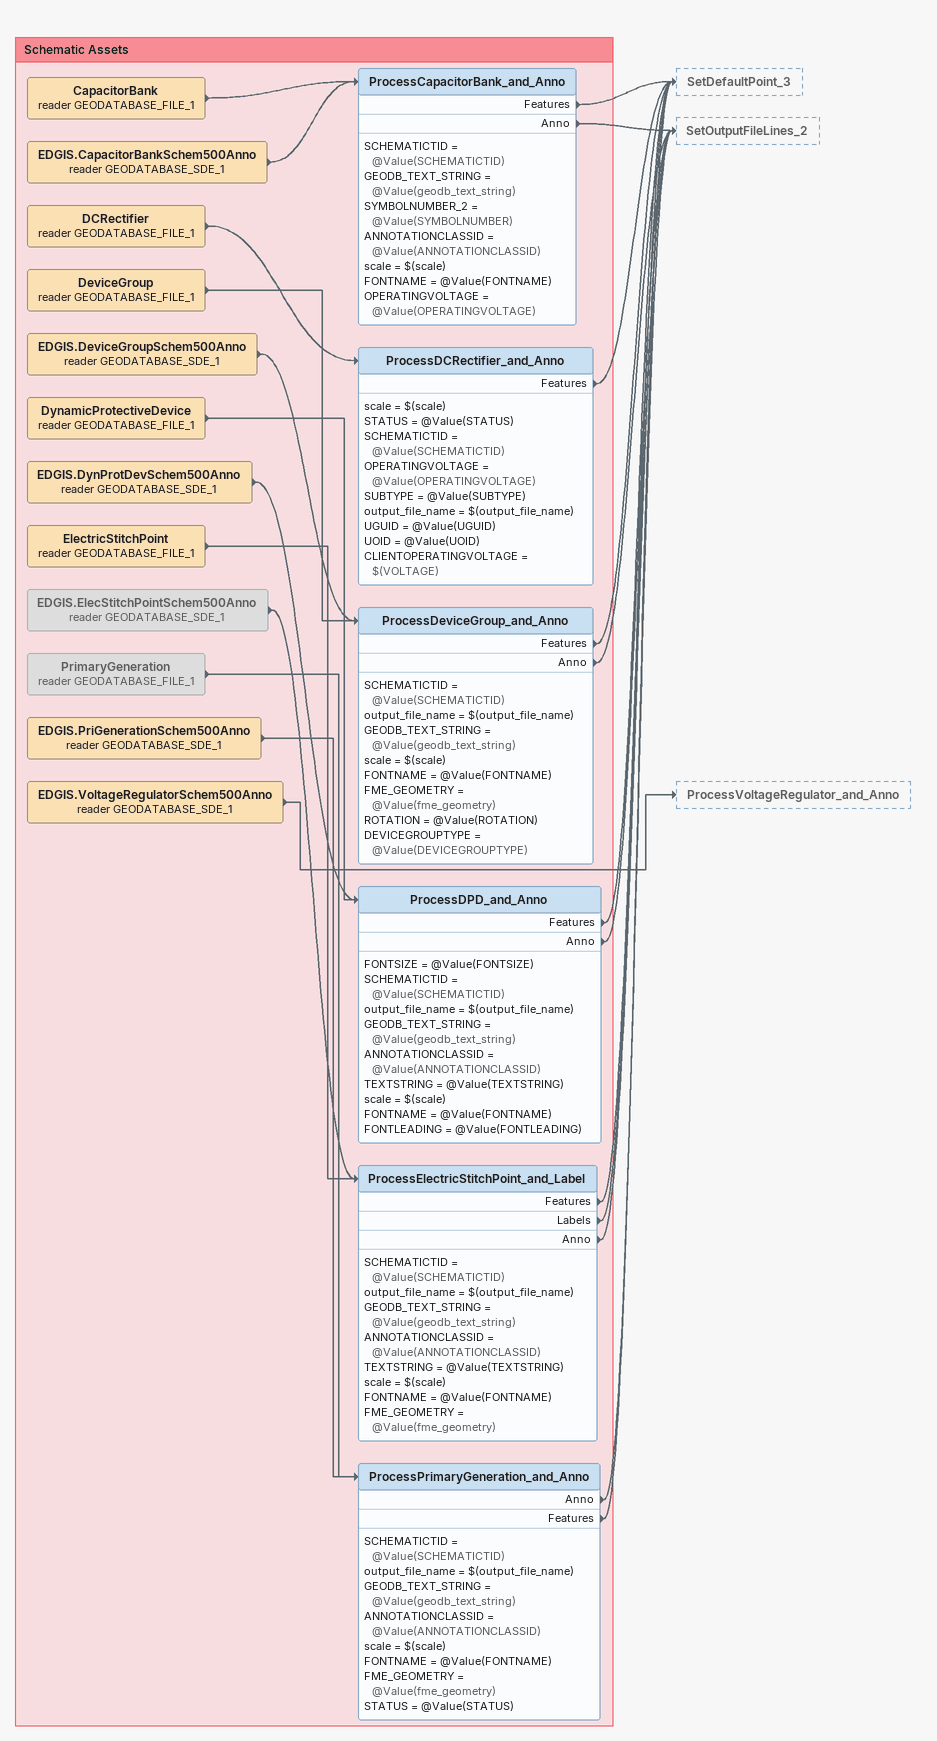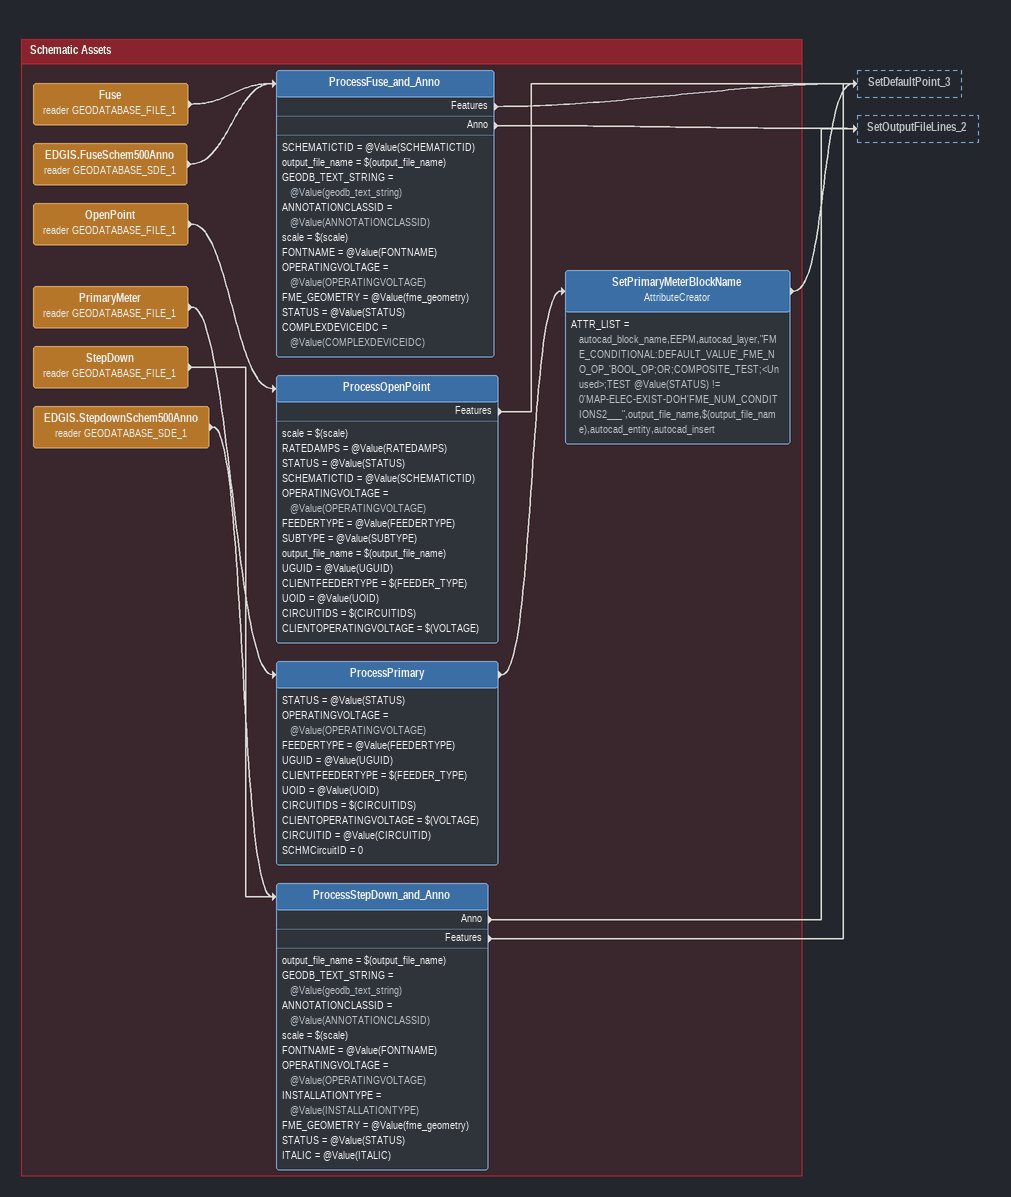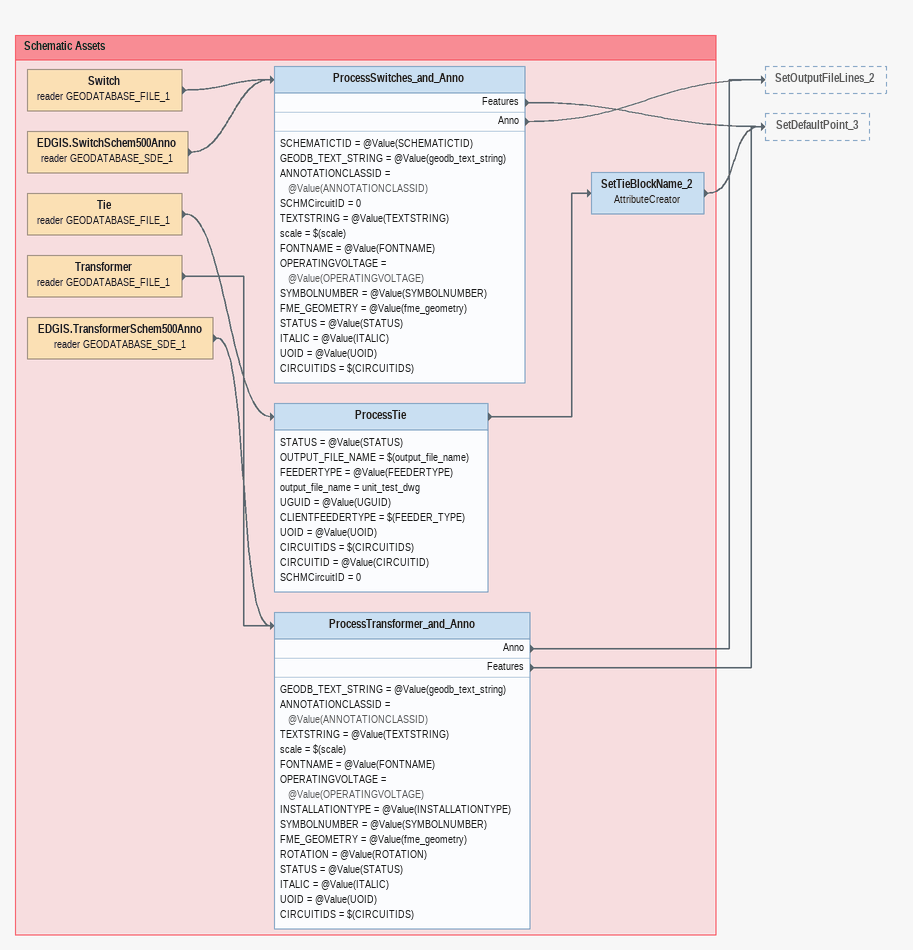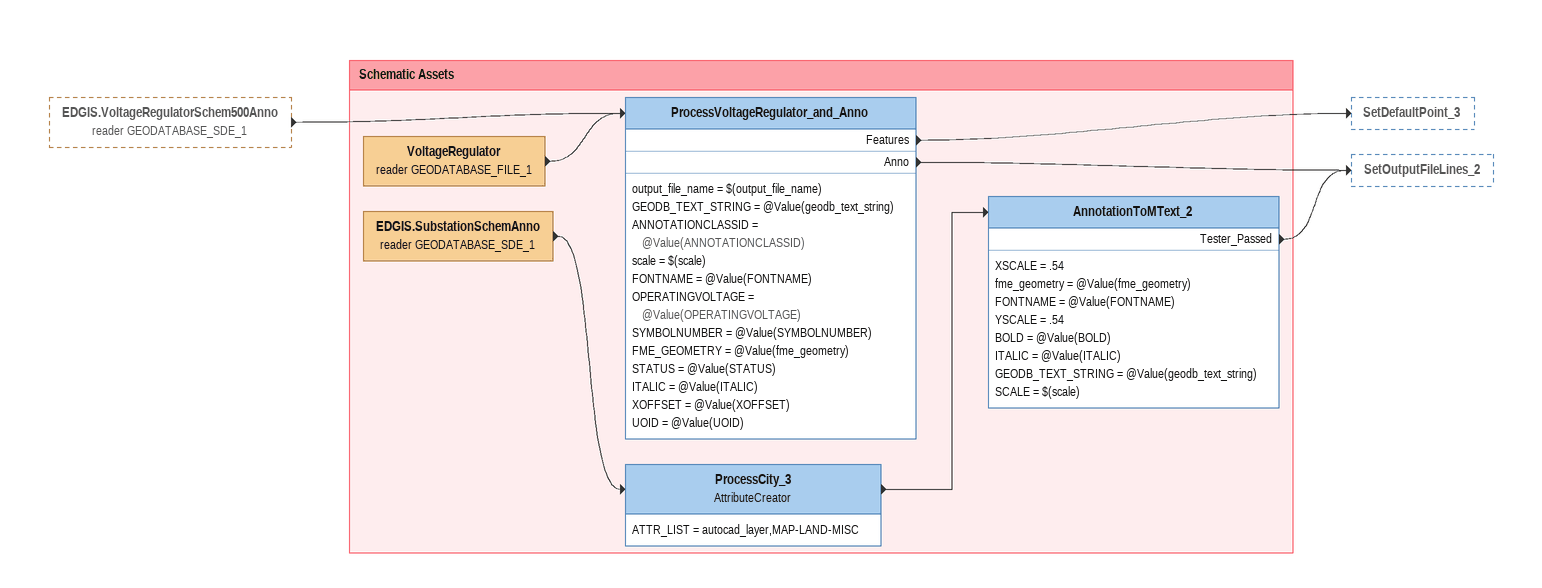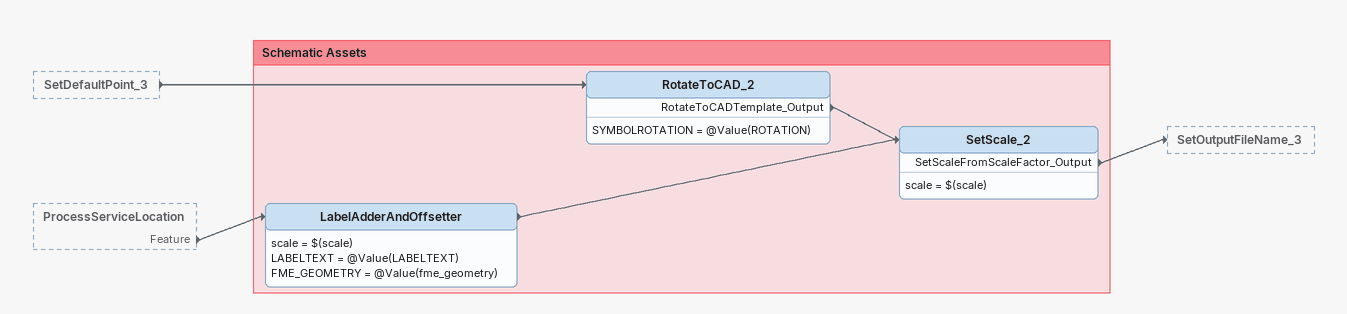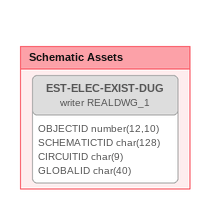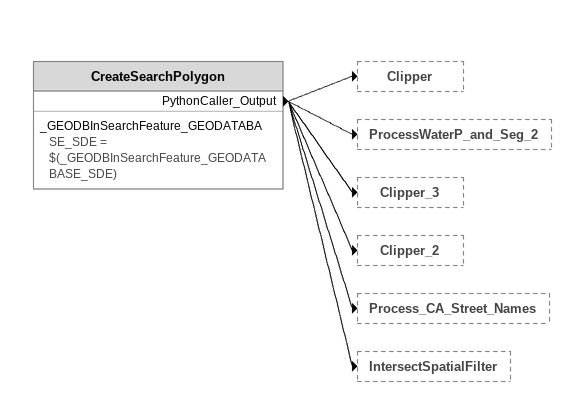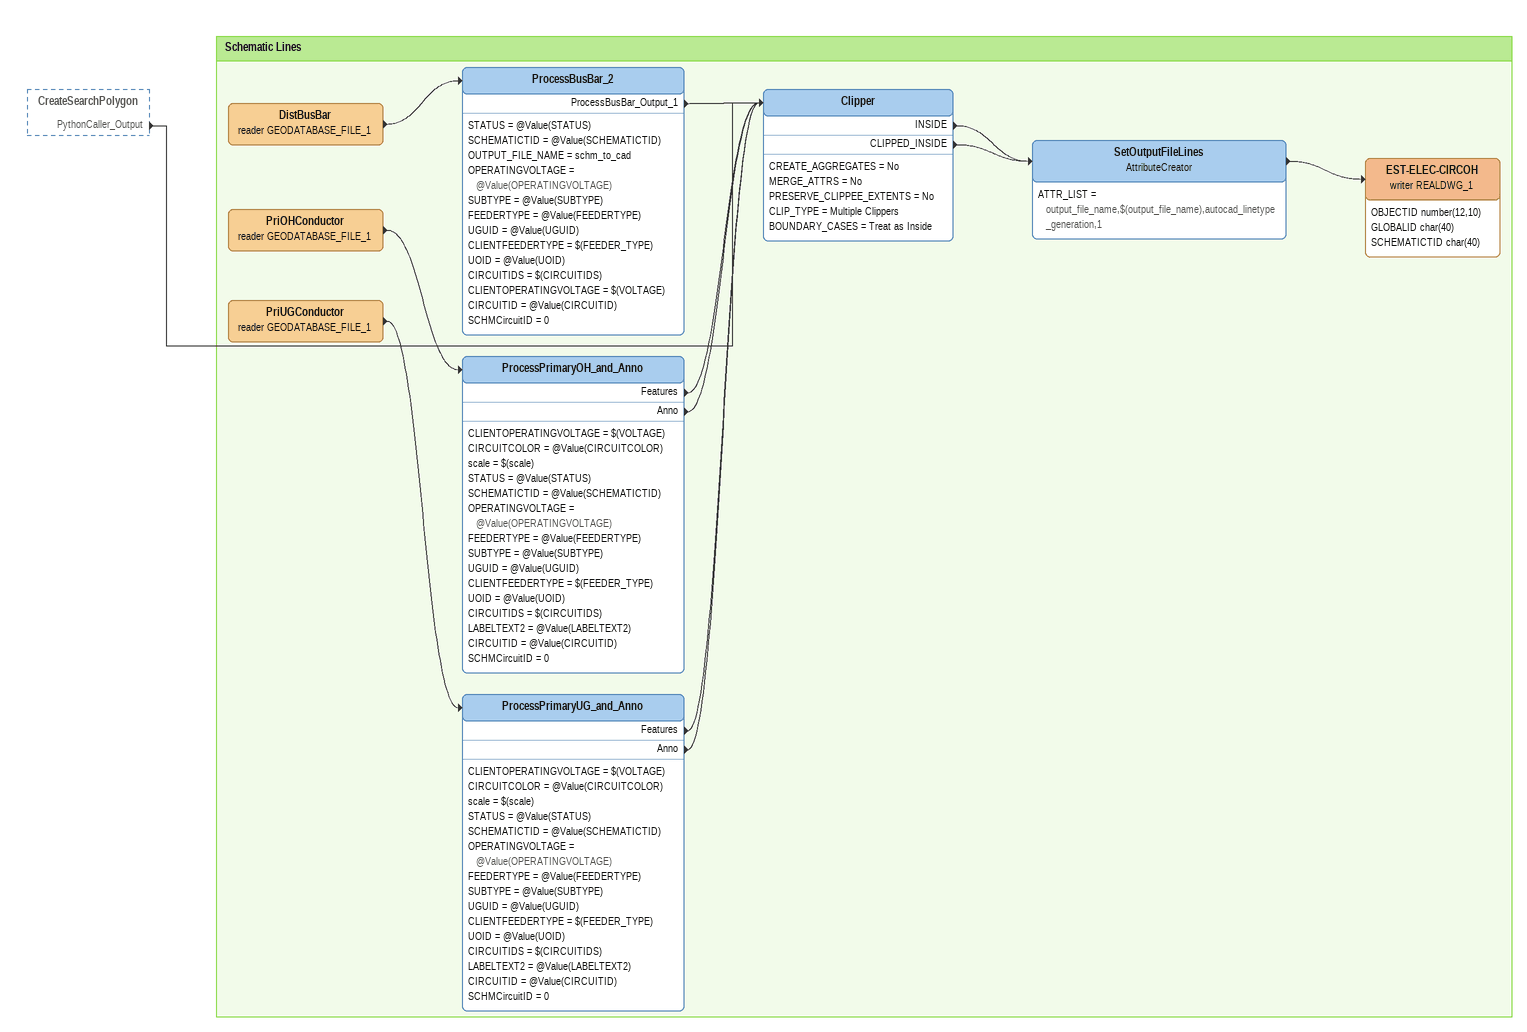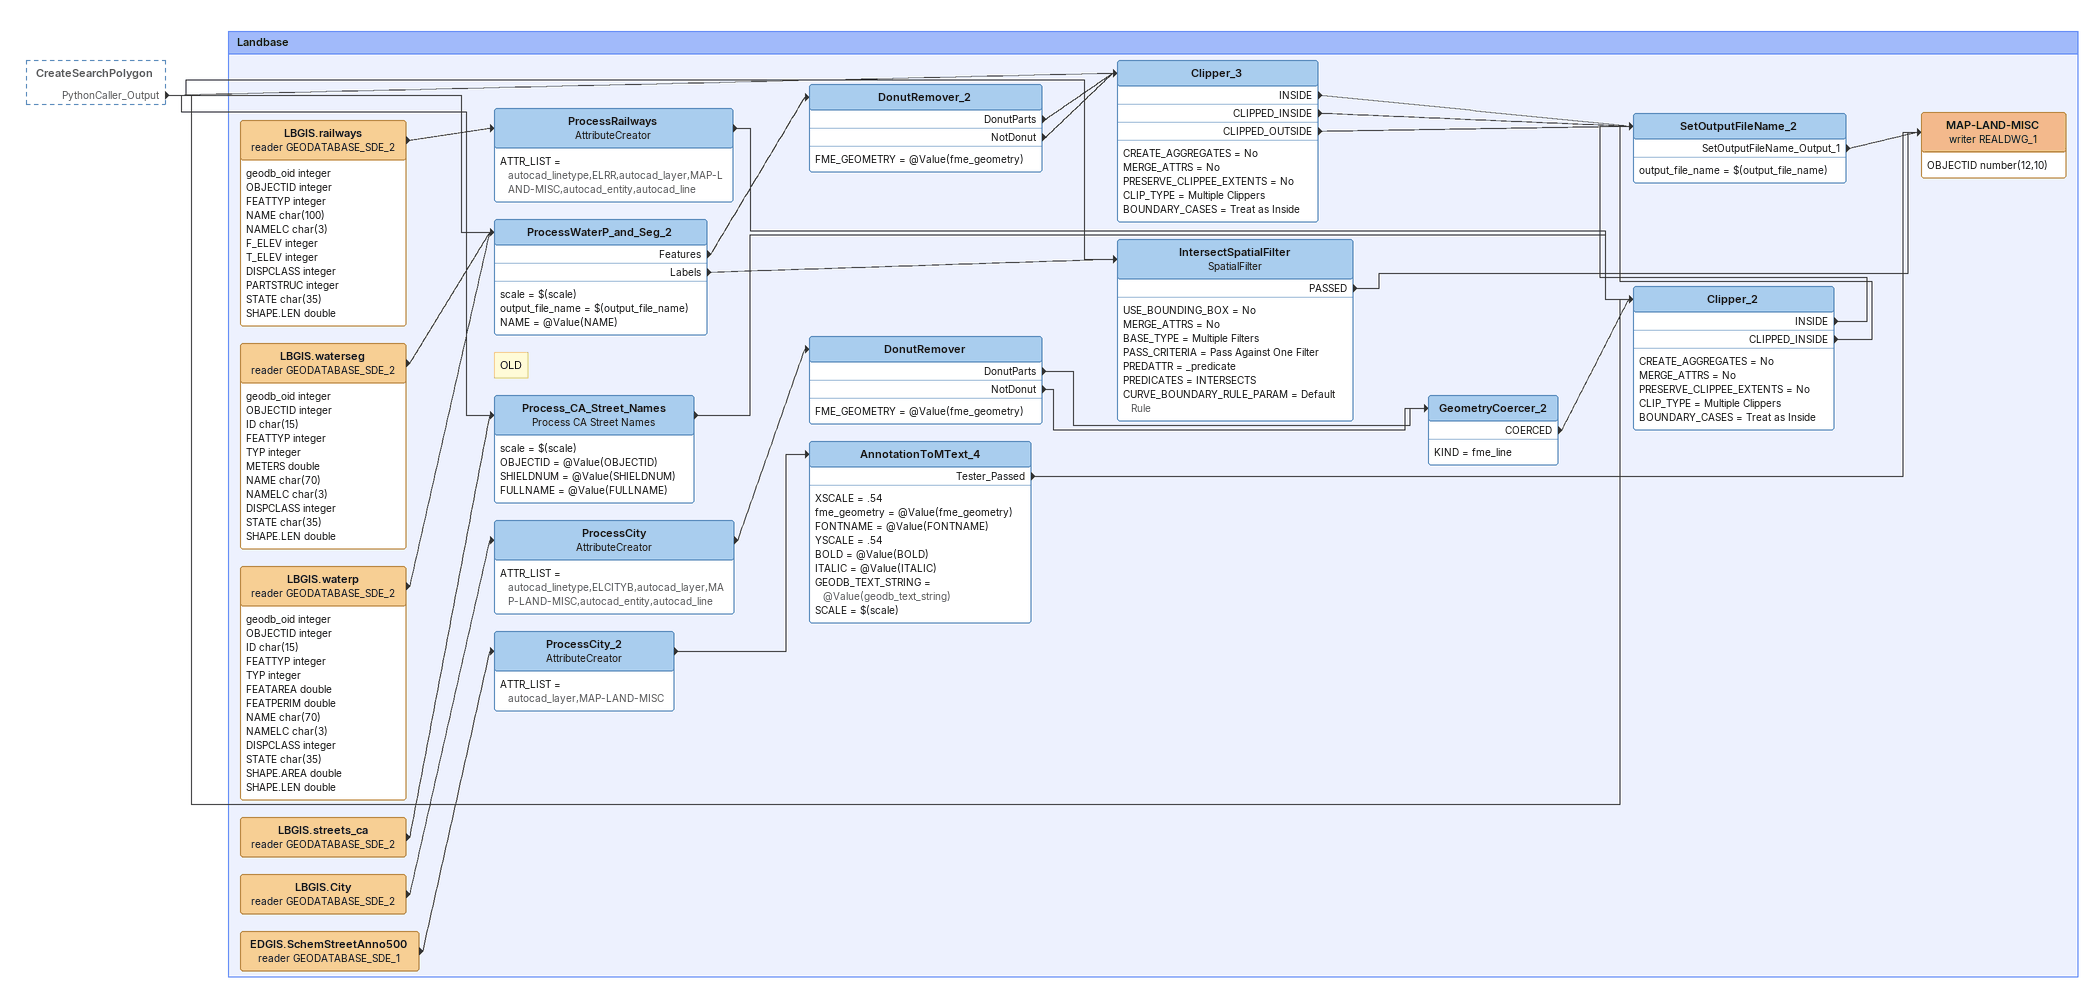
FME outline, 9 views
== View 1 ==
Bookmark: Schematic Assets
CapacitorBank (reader GEODATABASE_FILE_1)
    -> ProcessCapacitorBank_and_Anno
DCRectifier (reader GEODATABASE_FILE_1)
    -> ProcessDCRectifier_and_Anno
ProcessDCRectifier_and_Anno
    scale = $(scale)
    STATUS = @Value(STATUS)
    SCHEMATICTID = @Value(SCHEMATICTID)
    OPERATINGVOLTAGE = @Value(OPERATINGVOLTAGE)
    SUBTYPE = @Value(SUBTYPE)
    output_file_name = $(output_file_name)
    UGUID = @Value(UGUID)
    UOID = @Value(UOID)
    CLIENTOPERATINGVOLTAGE = $(VOLTAGE)
    Features -> SetDefaultPoint_3
DeviceGroup (reader GEODATABASE_FILE_1)
    -> ProcessDeviceGroup_and_Anno
EDGIS.DeviceGroupSchem500Anno (reader GEODATABASE_SDE_1)
    -> ProcessDeviceGroup_and_Anno
ProcessDeviceGroup_and_Anno
    SCHEMATICTID = @Value(SCHEMATICTID)
    output_file_name = $(output_file_name)
    GEODB_TEXT_STRING = @Value(geodb_text_string)
    scale = $(scale)
    FONTNAME = @Value(FONTNAME)
    FME_GEOMETRY = @Value(fme_geometry)
    ROTATION = @Value(ROTATION)
    DEVICEGROUPTYPE = @Value(DEVICEGROUPTYPE)
    Features -> SetDefaultPoint_3
    Anno -> SetOutputFileLines_2
ElectricStitchPoint (reader GEODATABASE_FILE_1)
    -> ProcessElectricStitchPoint_and_Label
EDGIS.ElecStitchPointSchem500Anno (reader GEODATABASE_SDE_1) [off]
    -> ProcessElectricStitchPoint_and_Label
ProcessElectricStitchPoint_and_Label
    SCHEMATICTID = @Value(SCHEMATICTID)
    output_file_name = $(output_file_name)
    GEODB_TEXT_STRING = @Value(geodb_text_string)
    ANNOTATIONCLASSID = @Value(ANNOTATIONCLASSID)
    TEXTSTRING = @Value(TEXTSTRING)
    scale = $(scale)
    FONTNAME = @Value(FONTNAME)
    FME_GEOMETRY = @Value(fme_geometry)
    Features -> SetDefaultPoint_3
    Labels -> SetOutputFileLines_2
    Anno -> SetOutputFileLines_2
PrimaryGeneration (reader GEODATABASE_FILE_1) [off]
    -> ProcessPrimaryGeneration_and_Anno
EDGIS.PriGenerationSchem500Anno (reader GEODATABASE_SDE_1)
    -> ProcessPrimaryGeneration_and_Anno
ProcessPrimaryGeneration_and_Anno
    SCHEMATICTID = @Value(SCHEMATICTID)
    output_file_name = $(output_file_name)
    GEODB_TEXT_STRING = @Value(geodb_text_string)
    ANNOTATIONCLASSID = @Value(ANNOTATIONCLASSID)
    scale = $(scale)
    FONTNAME = @Value(FONTNAME)
    FME_GEOMETRY = @Value(fme_geometry)
    STATUS = @Value(STATUS)
    Anno -> SetOutputFileLines_2
    Features -> SetDefaultPoint_3
EDGIS.VoltageRegulatorSchem500Anno (reader GEODATABASE_SDE_1)
    -> ProcessVoltageRegulator_and_Anno
EDGIS.CapacitorBankSchem500Anno (reader GEODATABASE_SDE_1)
    -> ProcessCapacitorBank_and_Anno
ProcessCapacitorBank_and_Anno
    SCHEMATICTID = @Value(SCHEMATICTID)
    GEODB_TEXT_STRING = @Value(geodb_text_string)
    SYMBOLNUMBER_2 = @Value(SYMBOLNUMBER)
    ANNOTATIONCLASSID = @Value(ANNOTATIONCLASSID)
    scale = $(scale)
    FONTNAME = @Value(FONTNAME)
    OPERATINGVOLTAGE = @Value(OPERATINGVOLTAGE)
    Features -> SetDefaultPoint_3
    Anno -> SetOutputFileLines_2
DynamicProtectiveDevice (reader GEODATABASE_FILE_1)
    -> ProcessDPD_and_Anno
EDGIS.DynProtDevSchem500Anno (reader GEODATABASE_SDE_1)
    -> ProcessDPD_and_Anno
ProcessDPD_and_Anno
    FONTSIZE = @Value(FONTSIZE)
    SCHEMATICTID = @Value(SCHEMATICTID)
    output_file_name = $(output_file_name)
    GEODB_TEXT_STRING = @Value(geodb_text_string)
    ANNOTATIONCLASSID = @Value(ANNOTATIONCLASSID)
    TEXTSTRING = @Value(TEXTSTRING)
    scale = $(scale)
    FONTNAME = @Value(FONTNAME)
    FONTLEADING = @Value(FONTLEADING)
    Features -> SetDefaultPoint_3
    Anno -> SetOutputFileLines_2

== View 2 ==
Bookmark: Schematic Assets
Fuse (reader GEODATABASE_FILE_1)
    -> ProcessFuse_and_Anno
EDGIS.FuseSchem500Anno (reader GEODATABASE_SDE_1)
    -> ProcessFuse_and_Anno
ProcessFuse_and_Anno
    SCHEMATICTID = @Value(SCHEMATICTID)
    output_file_name = $(output_file_name)
    GEODB_TEXT_STRING = @Value(geodb_text_string)
    ANNOTATIONCLASSID = @Value(ANNOTATIONCLASSID)
    scale = $(scale)
    FONTNAME = @Value(FONTNAME)
    OPERATINGVOLTAGE = @Value(OPERATINGVOLTAGE)
    FME_GEOMETRY = @Value(fme_geometry)
    STATUS = @Value(STATUS)
    COMPLEXDEVICEIDC = @Value(COMPLEXDEVICEIDC)
    Features -> SetDefaultPoint_3
    Anno -> SetOutputFileLines_2
OpenPoint (reader GEODATABASE_FILE_1)
    -> ProcessOpenPoint
ProcessOpenPoint
    scale = $(scale)
    RATEDAMPS = @Value(RATEDAMPS)
    STATUS = @Value(STATUS)
    SCHEMATICTID = @Value(SCHEMATICTID)
    OPERATINGVOLTAGE = @Value(OPERATINGVOLTAGE)
    FEEDERTYPE = @Value(FEEDERTYPE)
    SUBTYPE = @Value(SUBTYPE)
    output_file_name = $(output_file_name)
    UGUID = @Value(UGUID)
    CLIENTFEEDERTYPE = $(FEEDER_TYPE)
    UOID = @Value(UOID)
    CIRCUITIDS = $(CIRCUITIDS)
    CLIENTOPERATINGVOLTAGE = $(VOLTAGE)
    Features -> SetDefaultPoint_3
PrimaryMeter (reader GEODATABASE_FILE_1)
    -> ProcessPrimary
ProcessPrimary
    STATUS = @Value(STATUS)
    OPERATINGVOLTAGE = @Value(OPERATINGVOLTAGE)
    FEEDERTYPE = @Value(FEEDERTYPE)
    UGUID = @Value(UGUID)
    CLIENTFEEDERTYPE = $(FEEDER_TYPE)
    UOID = @Value(UOID)
    CIRCUITIDS = $(CIRCUITIDS)
    CLIENTOPERATINGVOLTAGE = $(VOLTAGE)
    CIRCUITID = @Value(CIRCUITID)
    SCHMCircuitID = 0
    -> SetPrimaryMeterBlockName
SetPrimaryMeterBlockName: AttributeCreator
    ATTR_LIST = autocad_block_name,EEPM,autocad_layer,"FME_CONDITIONAL:DEFAULT_VALUE'_FME_NO_OP_'BOOL_OP;OR;COMPOSITE_TEST;<Unused>;TEST @Value(STATUS) != 0'MAP-ELEC-EXIST-DOH'FME_NUM_CONDITIONS2___",output_file_name,$(output_file_name),autocad_entity,autocad_insert
    -> SetDefaultPoint_3
StepDown (reader GEODATABASE_FILE_1)
    -> ProcessStepDown_and_Anno
EDGIS.StepdownSchem500Anno (reader GEODATABASE_SDE_1)
    -> ProcessStepDown_and_Anno
ProcessStepDown_and_Anno
    output_file_name = $(output_file_name)
    GEODB_TEXT_STRING = @Value(geodb_text_string)
    ANNOTATIONCLASSID = @Value(ANNOTATIONCLASSID)
    scale = $(scale)
    FONTNAME = @Value(FONTNAME)
    OPERATINGVOLTAGE = @Value(OPERATINGVOLTAGE)
    INSTALLATIONTYPE = @Value(INSTALLATIONTYPE)
    FME_GEOMETRY = @Value(fme_geometry)
    STATUS = @Value(STATUS)
    ITALIC = @Value(ITALIC)
    Anno -> SetOutputFileLines_2
    Features -> SetDefaultPoint_3

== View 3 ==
Bookmark: Schematic Assets
Switch (reader GEODATABASE_FILE_1)
    -> ProcessSwitches_and_Anno
EDGIS.SwitchSchem500Anno (reader GEODATABASE_SDE_1)
    -> ProcessSwitches_and_Anno
ProcessSwitches_and_Anno
    SCHEMATICTID = @Value(SCHEMATICTID)
    GEODB_TEXT_STRING = @Value(geodb_text_string)
    ANNOTATIONCLASSID = @Value(ANNOTATIONCLASSID)
    SCHMCircuitID = 0
    TEXTSTRING = @Value(TEXTSTRING)
    scale = $(scale)
    FONTNAME = @Value(FONTNAME)
    OPERATINGVOLTAGE = @Value(OPERATINGVOLTAGE)
    SYMBOLNUMBER = @Value(SYMBOLNUMBER)
    FME_GEOMETRY = @Value(fme_geometry)
    STATUS = @Value(STATUS)
    ITALIC = @Value(ITALIC)
    UOID = @Value(UOID)
    CIRCUITIDS = $(CIRCUITIDS)
    Features -> SetDefaultPoint_3
    Anno -> SetOutputFileLines_2
Tie (reader GEODATABASE_FILE_1)
    -> ProcessTie
ProcessTie
    STATUS = @Value(STATUS)
    OUTPUT_FILE_NAME = $(output_file_name)
    FEEDERTYPE = @Value(FEEDERTYPE)
    output_file_name = unit_test_dwg
    UGUID = @Value(UGUID)
    CLIENTFEEDERTYPE = $(FEEDER_TYPE)
    UOID = @Value(UOID)
    CIRCUITIDS = $(CIRCUITIDS)
    CIRCUITID = @Value(CIRCUITID)
    SCHMCircuitID = 0
    -> SetTieBlockName_2
SetTieBlockName_2: AttributeCreator
    -> SetDefaultPoint_3
Transformer (reader GEODATABASE_FILE_1)
    -> ProcessTransformer_and_Anno
EDGIS.TransformerSchem500Anno (reader GEODATABASE_SDE_1)
    -> ProcessTransformer_and_Anno
ProcessTransformer_and_Anno
    GEODB_TEXT_STRING = @Value(geodb_text_string)
    ANNOTATIONCLASSID = @Value(ANNOTATIONCLASSID)
    TEXTSTRING = @Value(TEXTSTRING)
    scale = $(scale)
    FONTNAME = @Value(FONTNAME)
    OPERATINGVOLTAGE = @Value(OPERATINGVOLTAGE)
    INSTALLATIONTYPE = @Value(INSTALLATIONTYPE)
    SYMBOLNUMBER = @Value(SYMBOLNUMBER)
    FME_GEOMETRY = @Value(fme_geometry)
    ROTATION = @Value(ROTATION)
    STATUS = @Value(STATUS)
    ITALIC = @Value(ITALIC)
    UOID = @Value(UOID)
    CIRCUITIDS = $(CIRCUITIDS)
    Anno -> SetOutputFileLines_2
    Features -> SetDefaultPoint_3

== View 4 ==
EDGIS.VoltageRegulatorSchem500Anno (reader GEODATABASE_SDE_1) [outside]
    -> ProcessVoltageRegulator_and_Anno

Bookmark: Schematic Assets
VoltageRegulator (reader GEODATABASE_FILE_1)
    -> ProcessVoltageRegulator_and_Anno
ProcessVoltageRegulator_and_Anno
    output_file_name = $(output_file_name)
    GEODB_TEXT_STRING = @Value(geodb_text_string)
    ANNOTATIONCLASSID = @Value(ANNOTATIONCLASSID)
    scale = $(scale)
    FONTNAME = @Value(FONTNAME)
    OPERATINGVOLTAGE = @Value(OPERATINGVOLTAGE)
    SYMBOLNUMBER = @Value(SYMBOLNUMBER)
    FME_GEOMETRY = @Value(fme_geometry)
    STATUS = @Value(STATUS)
    ITALIC = @Value(ITALIC)
    XOFFSET = @Value(XOFFSET)
    UOID = @Value(UOID)
    Features -> SetDefaultPoint_3
    Anno -> SetOutputFileLines_2
EDGIS.SubstationSchemAnno (reader GEODATABASE_SDE_1)
    -> ProcessCity_3
ProcessCity_3: AttributeCreator
    ATTR_LIST = autocad_layer,MAP-LAND-MISC
    -> AnnotationToMText_2
AnnotationToMText_2
    XSCALE = .54
    fme_geometry = @Value(fme_geometry)
    FONTNAME = @Value(FONTNAME)
    YSCALE = .54
    BOLD = @Value(BOLD)
    ITALIC = @Value(ITALIC)
    GEODB_TEXT_STRING = @Value(geodb_text_string)
    SCALE = $(scale)
    Tester_Passed -> SetOutputFileLines_2

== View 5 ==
SetDefaultPoint_3 [outside]
    -> RotateToCAD_2
ProcessServiceLocation [outside]
    Feature -> LabelAdderAndOffsetter

Bookmark: Schematic Assets
RotateToCAD_2
    SYMBOLROTATION = @Value(ROTATION)
    RotateToCADTemplate_Output -> SetScale_2
LabelAdderAndOffsetter
    scale = $(scale)
    LABELTEXT = @Value(LABELTEXT)
    FME_GEOMETRY = @Value(fme_geometry)
    -> SetScale_2
SetScale_2
    scale = $(scale)
    SetScaleFromScaleFactor_Output -> SetOutputFileName_3

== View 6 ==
Bookmark: Schematic Assets
EST-ELEC-EXIST-DUG (writer REALDWG_1) [off]
    attributes: OBJECTID number(12,10), SCHEMATICTID char(128), CIRCUITID char(9), GLOBALID char(40)

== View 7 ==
CreateSearchPolygon
    _GEODBInSearchFeature_GEODATABASE_SDE = $(_GEODBInSearchFeature_GEODATABASE_SDE)
    PythonCaller_Output -> Clipper
    PythonCaller_Output -> ProcessWaterP_and_Seg_2
    PythonCaller_Output -> Clipper_3
    PythonCaller_Output -> Clipper_2
    PythonCaller_Output -> Process_CA_Street_Names
    PythonCaller_Output -> IntersectSpatialFilter

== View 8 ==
CreateSearchPolygon [outside]
    PythonCaller_Output -> Clipper

Bookmark: Schematic Lines
DistBusBar (reader GEODATABASE_FILE_1)
    -> ProcessBusBar_2
ProcessBusBar_2
    STATUS = @Value(STATUS)
    SCHEMATICTID = @Value(SCHEMATICTID)
    OUTPUT_FILE_NAME = schm_to_cad
    OPERATINGVOLTAGE = @Value(OPERATINGVOLTAGE)
    SUBTYPE = @Value(SUBTYPE)
    FEEDERTYPE = @Value(FEEDERTYPE)
    UGUID = @Value(UGUID)
    CLIENTFEEDERTYPE = $(FEEDER_TYPE)
    UOID = @Value(UOID)
    CIRCUITIDS = $(CIRCUITIDS)
    CLIENTOPERATINGVOLTAGE = $(VOLTAGE)
    CIRCUITID = @Value(CIRCUITID)
    SCHMCircuitID = 0
    ProcessBusBar_Output_1 -> Clipper
PriOHConductor (reader GEODATABASE_FILE_1)
    -> ProcessPrimaryOH_and_Anno
ProcessPrimaryOH_and_Anno
    CLIENTOPERATINGVOLTAGE = $(VOLTAGE)
    CIRCUITCOLOR = @Value(CIRCUITCOLOR)
    scale = $(scale)
    STATUS = @Value(STATUS)
    SCHEMATICTID = @Value(SCHEMATICTID)
    OPERATINGVOLTAGE = @Value(OPERATINGVOLTAGE)
    FEEDERTYPE = @Value(FEEDERTYPE)
    SUBTYPE = @Value(SUBTYPE)
    UGUID = @Value(UGUID)
    CLIENTFEEDERTYPE = $(FEEDER_TYPE)
    UOID = @Value(UOID)
    CIRCUITIDS = $(CIRCUITIDS)
    LABELTEXT2 = @Value(LABELTEXT2)
    CIRCUITID = @Value(CIRCUITID)
    SCHMCircuitID = 0
    Features -> Clipper
    Anno -> Clipper
PriUGConductor (reader GEODATABASE_FILE_1)
    -> ProcessPrimaryUG_and_Anno
ProcessPrimaryUG_and_Anno
    CLIENTOPERATINGVOLTAGE = $(VOLTAGE)
    CIRCUITCOLOR = @Value(CIRCUITCOLOR)
    scale = $(scale)
    STATUS = @Value(STATUS)
    SCHEMATICTID = @Value(SCHEMATICTID)
    OPERATINGVOLTAGE = @Value(OPERATINGVOLTAGE)
    FEEDERTYPE = @Value(FEEDERTYPE)
    SUBTYPE = @Value(SUBTYPE)
    UGUID = @Value(UGUID)
    CLIENTFEEDERTYPE = $(FEEDER_TYPE)
    UOID = @Value(UOID)
    CIRCUITIDS = $(CIRCUITIDS)
    LABELTEXT2 = @Value(LABELTEXT2)
    CIRCUITID = @Value(CIRCUITID)
    SCHMCircuitID = 0
    Features -> Clipper
    Anno -> Clipper
Clipper
    CREATE_AGGREGATES = No
    MERGE_ATTRS = No
    PRESERVE_CLIPPEE_EXTENTS = No
    CLIP_TYPE = Multiple Clippers
    BOUNDARY_CASES = Treat as Inside
    INSIDE -> SetOutputFileLines
    CLIPPED_INSIDE -> SetOutputFileLines
SetOutputFileLines: AttributeCreator
    ATTR_LIST = output_file_name,$(output_file_name),autocad_linetype_generation,1
    -> EST-ELEC-CIRCOH (writer REALDWG_1)
EST-ELEC-CIRCOH (writer REALDWG_1)
    attributes: OBJECTID number(12,10), GLOBALID char(40), SCHEMATICTID char(40)

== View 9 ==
CreateSearchPolygon [outside]
    PythonCaller_Output -> ProcessWaterP_and_Seg_2
    PythonCaller_Output -> Clipper_3
    PythonCaller_Output -> Clipper_2
    PythonCaller_Output -> Process_CA_Street_Names
    PythonCaller_Output -> IntersectSpatialFilter

Bookmark: Landbase
LBGIS.railways (reader GEODATABASE_SDE_2)
    attributes: geodb_oid integer, OBJECTID integer, FEATTYP integer, NAME char(100), NAMELC char(3), F_ELEV integer, T_ELEV integer, DISPCLASS integer, PARTSTRUC integer, STATE char(35), SHAPE.LEN double
    -> ProcessRailways
ProcessRailways: AttributeCreator
    ATTR_LIST = autocad_linetype,ELRR,autocad_layer,MAP-LAND-MISC,autocad_entity,autocad_line
    -> Clipper_2
LBGIS.waterseg (reader GEODATABASE_SDE_2)
    attributes: geodb_oid integer, OBJECTID integer, ID char(15), FEATTYP integer, TYP integer, METERS double, NAME char(70), NAMELC char(3), DISPCLASS integer, STATE char(35), SHAPE.LEN double
    -> ProcessWaterP_and_Seg_2
LBGIS.waterp (reader GEODATABASE_SDE_2)
    attributes: geodb_oid integer, OBJECTID integer, ID char(15), FEATTYP integer, TYP integer, FEATAREA double, FEATPERIM double, NAME char(70), NAMELC char(3), DISPCLASS integer, STATE char(35), SHAPE.AREA double, SHAPE.LEN double
    -> ProcessWaterP_and_Seg_2
ProcessWaterP_and_Seg_2
    scale = $(scale)
    output_file_name = $(output_file_name)
    NAME = @Value(NAME)
    Features -> DonutRemover_2
    Labels -> IntersectSpatialFilter
DonutRemover_2
    FME_GEOMETRY = @Value(fme_geometry)
    DonutParts -> Clipper_3
    NotDonut -> Clipper_3
Clipper_3
    CREATE_AGGREGATES = No
    MERGE_ATTRS = No
    PRESERVE_CLIPPEE_EXTENTS = No
    CLIP_TYPE = Multiple Clippers
    BOUNDARY_CASES = Treat as Inside
    INSIDE -> SetOutputFileName_2
    CLIPPED_INSIDE -> SetOutputFileName_2
    CLIPPED_OUTSIDE -> SetOutputFileName_2
IntersectSpatialFilter: SpatialFilter
    USE_BOUNDING_BOX = No
    MERGE_ATTRS = No
    BASE_TYPE = Multiple Filters
    PASS_CRITERIA = Pass Against One Filter
    PREDATTR = _predicate
    PREDICATES = INTERSECTS
    CURVE_BOUNDARY_RULE_PARAM = Default Rule
    PASSED -> MAP-LAND-MISC (writer REALDWG_1)
LBGIS.streets_ca (reader GEODATABASE_SDE_2)
    -> Process_CA_Street_Names
Note: OLD
Process_CA_Street_Names: Process CA Street Names
    scale = $(scale)
    OBJECTID = @Value(OBJECTID)
    SHIELDNUM = @Value(SHIELDNUM)
    FULLNAME = @Value(FULLNAME)
    -> Clipper_2
LBGIS.City (reader GEODATABASE_SDE_2)
    -> ProcessCity
ProcessCity: AttributeCreator
    ATTR_LIST = autocad_linetype,ELCITYB,autocad_layer,MAP-LAND-MISC,autocad_entity,autocad_line
    -> DonutRemover
DonutRemover
    FME_GEOMETRY = @Value(fme_geometry)
    DonutParts -> GeometryCoercer_2
    NotDonut -> GeometryCoercer_2
GeometryCoercer_2
    KIND = fme_line
    COERCED -> Clipper_2
Clipper_2
    CREATE_AGGREGATES = No
    MERGE_ATTRS = No
    PRESERVE_CLIPPEE_EXTENTS = No
    CLIP_TYPE = Multiple Clippers
    BOUNDARY_CASES = Treat as Inside
    INSIDE -> SetOutputFileName_2
    CLIPPED_INSIDE -> SetOutputFileName_2
SetOutputFileName_2
    output_file_name = $(output_file_name)
    SetOutputFileName_Output_1 -> MAP-LAND-MISC (writer REALDWG_1)
EDGIS.SchemStreetAnno500 (reader GEODATABASE_SDE_1)
    -> ProcessCity_2
ProcessCity_2: AttributeCreator
    ATTR_LIST = autocad_layer,MAP-LAND-MISC
    -> AnnotationToMText_4
AnnotationToMText_4
    XSCALE = .54
    fme_geometry = @Value(fme_geometry)
    FONTNAME = @Value(FONTNAME)
    YSCALE = .54
    BOLD = @Value(BOLD)
    ITALIC = @Value(ITALIC)
    GEODB_TEXT_STRING = @Value(geodb_text_string)
    SCALE = $(scale)
    Tester_Passed -> MAP-LAND-MISC (writer REALDWG_1)
MAP-LAND-MISC (writer REALDWG_1)
    attributes: OBJECTID number(12,10)
